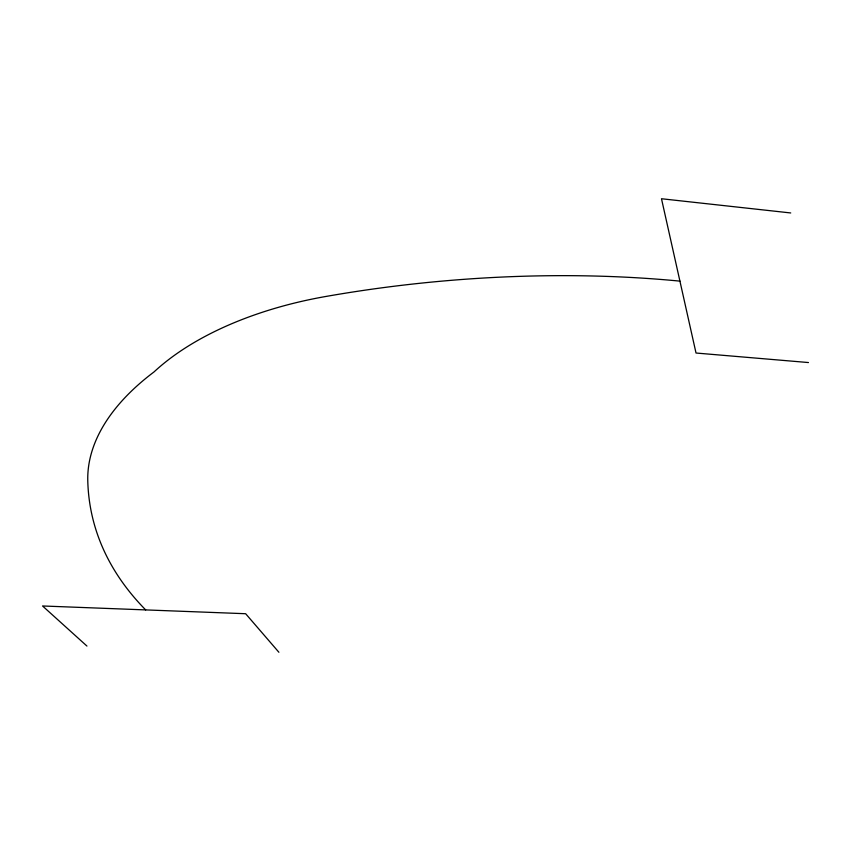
<?xml version="1.0" encoding="UTF-8"?>
<svg xmlns="http://www.w3.org/2000/svg" width="851" height="851" viewBox="0 0 851 851"><rect width="100%" height="100%" fill="white"/><g stroke="black" fill="none" stroke-linecap="round" stroke-linejoin="round"><path stroke-width="1.28" d="M808.45 362.547L696.022 353.027L661.482 198.74L790.717 212.952M86.94 646.058L42.55 605.976L245.641 613.72L278.894 652.26M679.928 281.128A622.038 277.256 -6.1 0 0 325.614 296.51A266.778 142.266 -5.1 0 0 154.01 371.94A322.55 167.019 -5.6 0 0 87.781 480.996A704.309 351.665 -12.8 0 0 145.681 609.912"/></g></svg>
